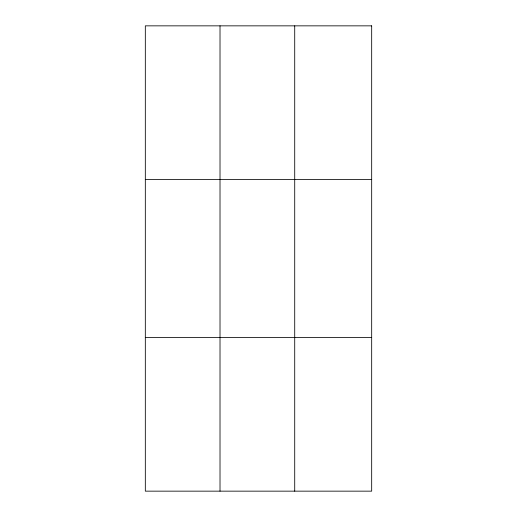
<?xml version="1.0" encoding="UTF-8"?>
<svg xmlns="http://www.w3.org/2000/svg" width="517" height="517" viewBox="0 0 517 517"><rect width="100%" height="100%" fill="white"/><g stroke="black" fill="none" stroke-linecap="round" stroke-linejoin="round"><path stroke-width="0.78" d="M220.016 25.85L220.016 491.15M294.716 25.85L294.716 491.15M145.322 179.399L371.678 179.399M145.322 337.601L371.678 337.601M371.678 25.85L371.678 491.15L145.322 491.15L145.322 25.85L371.678 25.85"/></g></svg>
